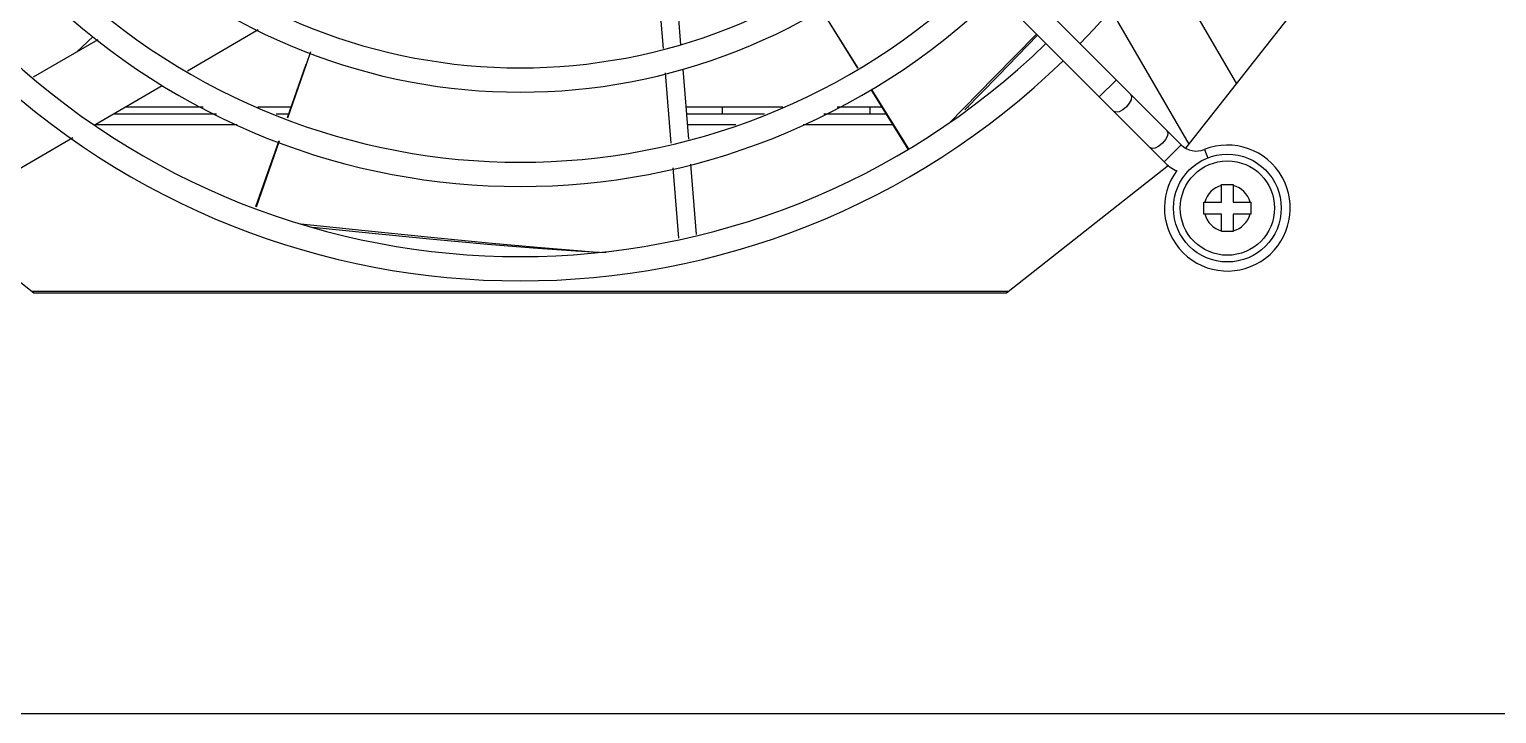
# Model space of a CAD drawing. Header units: millimetres. Extents: x -3 to 101, y -1 to 134.
# Drawn here: x 6.65 to 17.54, y 29.7 to 34.78 of the extents above; entities that cross this region are included whole.
import ezdxf

# ---------------------------------------------------------------- set-up
doc = ezdxf.new("R2010")
doc.units = ezdxf.units.MM

msp = doc.modelspace()

# ---------------------------------------------------------------- linework, layer by layer
for p, q in [((11.061, 38.057), (15.197, 33.92)), ((10.933, 37.929), (15.07, 33.793)), ((15.608, 34.376), (15.028, 35.373)), ((11.437, 35.197), (11.481, 34.662)), ((11.307, 35.158), (11.35, 34.633)), ((16.17, 35.09), (15.229, 33.895)), ((14.669, 34.929), (15.253, 33.925)), ((7.819, 34.469), (8.344, 34.774)), ((12.571, 34.847), (12.796, 34.488)), ((12.571, 34.847), (12.794, 34.487)), ((7.153, 34.699), (6.673, 34.42)), ((7.119, 34.723), (6.996, 34.607)), ((14.122, 34.74), (13.809, 34.42)), ((8.732, 34.608), (8.7, 34.514)), ((8.699, 34.514), (8.559, 34.119)), ((8.7, 34.514), (8.561, 34.118)), ((11.365, 34.453), (11.407, 33.931)), ((11.496, 34.481), (11.538, 33.96)), ((7.139, 34.073), (7.632, 34.36)), ((12.892, 34.329), (13.167, 33.887)), ((12.895, 34.331), (13.172, 33.89)), ((13.809, 34.42), (13.472, 34.078)), ((14.716, 34.401), (14.589, 34.274)), ((7.269, 34.149), (8.035, 34.149)), ((7.357, 34.2), (7.937, 34.2)), ((8.341, 34.2), (8.588, 34.2)), ((8.477, 34.149), (8.569, 34.149)), ((11.519, 34.2), (12.239, 34.2)), ((11.523, 34.149), (12.103, 34.149)), ((11.79, 34.2), (11.79, 34.149)), ((12.545, 34.149), (13.004, 34.149)), ((12.643, 34.2), (12.972, 34.2)), ((12.885, 34.2), (12.885, 34.15)), ((13.611, 34.2), (13.62, 34.2)), ((7.132, 34.07), (8.189, 34.07)), ((11.529, 34.07), (11.89, 34.07)), ((12.391, 34.07), (13.053, 34.07)), ((5.959, 33.387), (6.968, 33.974)), ((8.498, 33.948), (8.324, 33.459)), ((8.501, 33.947), (8.329, 33.457)), ((15.197, 33.92), (15.07, 33.793)), ((15.369, 33.885), (15.394, 33.821)), ((11.553, 33.776), (11.596, 33.255)), ((6.68, 32.82), (5.485, 33.761)), ((11.422, 33.749), (11.464, 33.228)), ((15.103, 33.767), (13.9, 32.82)), ((15.496, 33.494), (15.496, 33.625)), ((15.496, 33.625), (15.584, 33.625)), ((15.584, 33.625), (15.584, 33.494)), ((15.365, 33.406), (15.365, 33.494)), ((15.365, 33.494), (15.496, 33.494)), ((15.584, 33.494), (15.715, 33.494)), ((15.715, 33.494), (15.715, 33.406)), ((15.496, 33.406), (15.365, 33.406)), ((15.496, 33.275), (15.496, 33.406)), ((15.584, 33.406), (15.584, 33.275)), ((15.715, 33.406), (15.584, 33.406)), ((9.138, 33.28), (8.66, 33.33)), ((15.584, 33.275), (15.496, 33.275)), ((10.928, 33.117), (10.832, 33.123)), ((6.663, 32.833), (13.917, 32.833)), ((13.9, 32.82), (6.68, 32.82)), ((3.44, 29.7), (32.14, 29.7))]:
    msp.add_line(p, q)
for points in [[(14.131, 34.732), (13.839, 34.432), (13.59, 34.179)], [(14.822, 34.295), (14.829, 34.278), (14.826, 34.254), (14.812, 34.227), (14.79, 34.2), (14.763, 34.178), (14.736, 34.164), (14.712, 34.161), (14.695, 34.168)], [(15.091, 34.026), (15.098, 34.009), (15.095, 33.985), (15.081, 33.958), (15.059, 33.931), (15.032, 33.909), (15.005, 33.895), (14.981, 33.892), (14.964, 33.899)], [(10.832, 33.122), (10.703, 33.13), (10.386, 33.153), (10.047, 33.181), (9.616, 33.22), (9.166, 33.264), (8.75, 33.307)], [(10.832, 33.123), (10.714, 33.132), (10.415, 33.157), (10.054, 33.189), (9.626, 33.231), (9.138, 33.28)]]:
    msp.add_lwpolyline(points)
for radius in [0.4, 0.35]:
    msp.add_circle((15.54, 33.45), radius)
for centre, radius, start, end in [((10.29, 38.7), 5.79, 315.8895, 44.1105), ((10.29, 38.7), 4.21, 226.2259, 313.7741), ((10.29, 38.7), 4.39, 226.1756, 313.8244), ((10.29, 38.7), 4.91, 226.0511, 313.9489), ((10.29, 38.7), 5.09, 226.0168, 313.9832), ((10.29, 38.7), 5.61, 225.9227, 314.0773), ((10.29, 38.7), 5.79, 225.8941, 314.1059), ((15.54, 33.45), 0.467, 143.2738, 111.5016), ((15.31, 34.033), 0.16, 225, 291.5016), ((15.31, 34.033), 0.34, 225, 244.9393), ((15.54, 33.45), 0.174, 104.5292, 165.4708), ((15.54, 33.45), 0.174, 14.5292, 75.4708), ((15.54, 33.45), 0.174, 194.5292, 255.4708), ((15.54, 33.45), 0.174, 284.5292, 345.4708)]:
    msp.add_arc(centre, radius, start, end)

doc.saveas('drawing.dxf')
